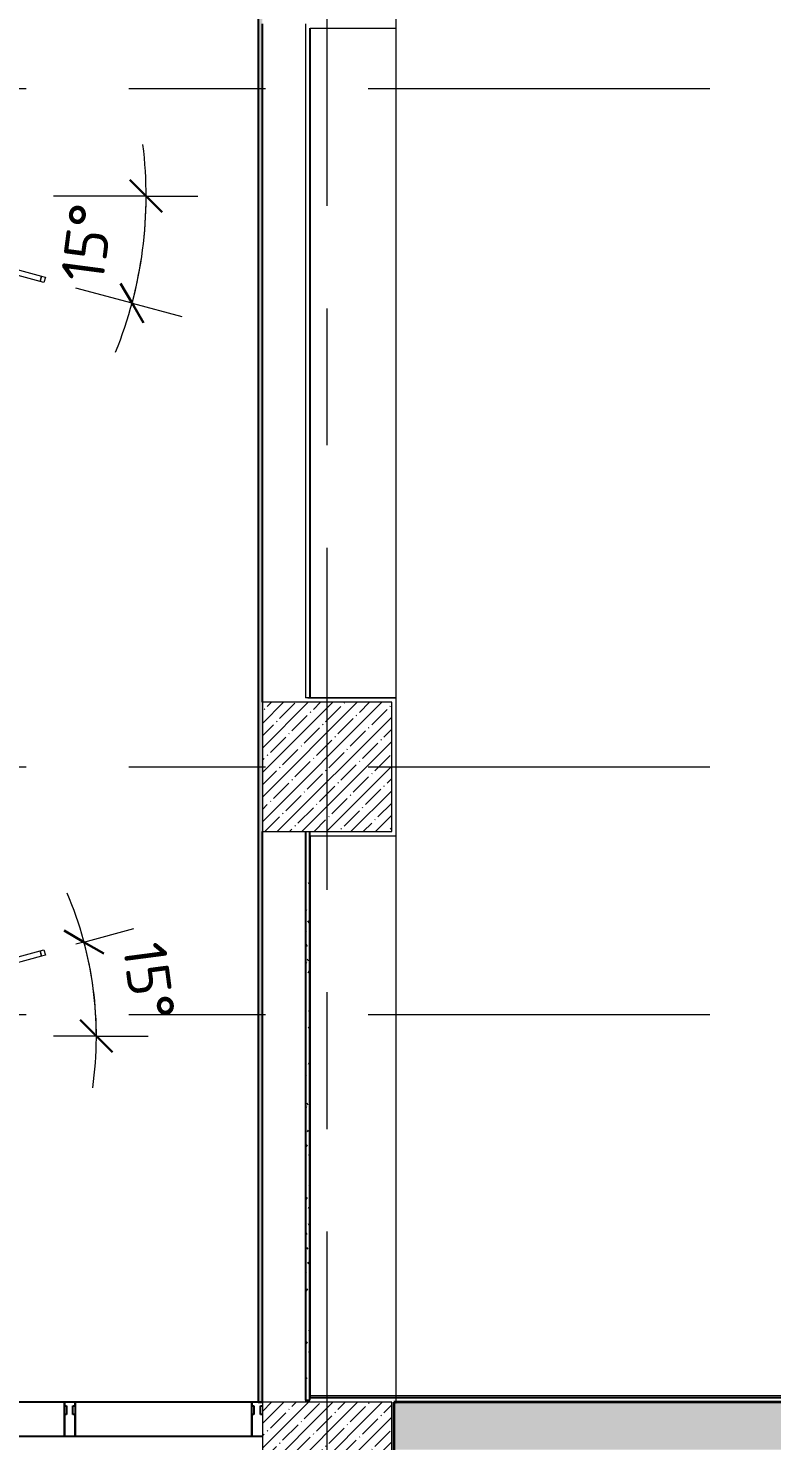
# Model space of a CAD drawing. Header units: millimetres. Extents: x -2911 to 185522, y -8553 to 29000.
# Drawn here: x 12622 to 16075, y 15021 to 21579 of the extents above; entities that cross this region are included whole.
import ezdxf

# ---------------------------------------------------------------- set-up
doc = ezdxf.new("R2010")
doc.units = ezdxf.units.MM
doc.linetypes.add('Осевая', pattern=[3175, 635, -476.25, 1587.5, -476.25])
for name, color, linetype, lineweight in [('A-ANNO-DIMS', 7, 'Continuous', 9), ('A-ANNO-DIMS-100', 7, 'Continuous', 9), ('A-GLAZ-CURT', 7, 'Continuous', 9), ('A-GLAZ-CWMG', 7, 'Continuous', 9), ('A-GLAZ-CWMG-1', 7, 'Continuous', 25), ('I-WALL', 7, 'Continuous', 9), ('S-COLS', 7, 'Continuous', 9), ('Оси-2', 7, 'Осевая', 9)]:
    doc.layers.add(name, color=color, linetype=linetype, lineweight=lineweight)
for name, color, linetype, lineweight, true_color in [('A-WALL-1', 7, 'Continuous', 25, 0x3c3c3c), ('A-WALL-3', 7, 'Continuous', 35, 0x3c3c3c), ('A-WALL-FNSH-2', 7, 'Continuous', 13, 0x3c3c3c), ('E-LITE-EQPM-1', 1, 'Continuous', 9, 0xff0000)]:
    doc.layers.add(name, color=color, linetype=linetype, lineweight=lineweight, true_color=true_color)
doc.styles.add('ISOCPEUR_1', font='isocpeur.ttf', dxfattribs={"height": 200})
doc.dimstyles.new('ISO-2_0_1_0K__СРЕДНИЙ', dxfattribs={"dimscale": 304.8, "dimtxt": 199.196235, "dimasz": 0.492126, "dimexe": 0.787402, "dimexo": 0.492126, "dimgap": 0.328084, "dimtad": 1, "dimdec": 3, "dimrnd": 0.001, "dimdsep": 46, "dimtxsty": 'ISOCPEUR_1', "dimblk1": 'OBLIQUE', "dimblk2": 'OBLIQUE', "dimsah": 1, "dimcen": 0.09, "dimdle": 0.787402, "dimadec": 0, "dimazin": 0, "dimtfac": 1, "dimtdec": 4, "dimtix": 1, "dimtmove": 0, "dimatfit": 3, "dimfxl": 1, "dimtvp": 1, "dimtolj": 1, "dimtzin": 0, "dimarcsym": 2})
doc.dimstyles.new('ISO-2_0_1_0K__СРЕДНИЙ_1', dxfattribs={"dimscale": 304.8, "dimtxt": 199.196235, "dimasz": 0.492126, "dimexe": 0.787402, "dimexo": 0.492126, "dimgap": 0.328084, "dimtad": 1, "dimdec": 3, "dimrnd": 0.001, "dimdsep": 46, "dimtxsty": 'ISOCPEUR_1', "dimblk1": 'OBLIQUE', "dimblk2": 'OBLIQUE', "dimsah": 1, "dimcen": 0.09, "dimdle": 0.787402, "dimadec": 0, "dimazin": 0, "dimtfac": 1, "dimtdec": 4, "dimtix": 1, "dimtmove": 0, "dimatfit": 3, "dimfxl": 1, "dimtvp": 1, "dimtolj": 1, "dimtzin": 0, "dimarcsym": 2})
pattern_1 = [(0, (0, 0), (121.92, 30.48), [10.058, -81.382, 10.058, -81.382, -487.68]), (0, (0, 0), (121.92, 30.48), [-182.88, 10.058, -172.822, 10.058, -81.382, -213.36]), (0, (0, 0), (121.92, 30.48), [-457.2, 10.058, -50.902, 10.058, -142.342]), (120, (45.72, 15.24), (-87.356454, 90.345817), [10.058, -81.382, 10.058, -81.382, -487.68]), (120, (45.72, 15.24), (-87.356454, 90.345817), [-182.88, 10.058, -172.822, 10.058, -81.382, -213.36]), (120, (45.72, 15.24), (-87.356454, 90.345817), [-457.2, 10.058, -50.902, 10.058, -142.342]), (240, (60.96, 76.2), (-34.563546, -120.825817), [10.058, -81.382, 10.058, -81.382, -487.68]), (240, (60.96, 76.2), (-34.563546, -120.825817), [-182.88, 10.058, -172.822, 10.058, -81.382, -213.36]), (240, (60.96, 76.2), (-34.563546, -120.825817), [-457.2, 10.058, -50.902, 10.058, -142.342])]

# ---------------------------------------------------------------- blocks, each defined once
blk = doc.blocks.new('BSC_Колонна _Прямоугольная - 600х600-V3-План расстановки осветительного оборудования 2 этажа в осях 1-12')
at = {"layer": 'S-COLS'}
h = blk.add_hatch(dxfattribs=at)
h.set_pattern_fill('FP_5', color=256, style=0, pattern_type=2)
h.set_pattern_definition([(45, (-14010, -14900), (-57.02463, 57.02463), []), (45, (-13952.975, -14900), (-57.02463, 57.02463), [100.806, -20.161, 3.353, -16.808])])
h.paths.add_polyline_path([(-300, -300), (300, -300), (300, 300), (-300, 300), (-300, -63.6)])
for p, q in [((300, 300), (-300, 300)), ((-300, 300), (-300, -300)), ((300, -300), (300, 300)), ((-300, -300), (300, -300))]:
    blk.add_line(p, q, dxfattribs=at)
blk = doc.blocks.new('BSC_Колонна _Прямоугольная - 600х600-23295697-План расстановки осветительного оборудования 2 этажа в осях 1-12')
at = {"layer": 'S-COLS'}
h = blk.add_hatch(dxfattribs=at)
h.set_pattern_fill('FP_6', color=256, style=0, pattern_type=2)
h.set_pattern_definition([(45, (-14010, -18150), (-57.02463, 57.02463), []), (45, (-13952.975, -18150), (-57.02463, 57.02463), [100.806, -20.161, 3.353, -16.808])])
h.paths.add_polyline_path([(-300, -300), (300, -300), (300, 300), (-300, 300)])
for p, q in [((300, 300), (-300, 300)), ((-300, 300), (-300, -300)), ((300, -300), (300, 300)), ((-300, -300), (300, -300))]:
    blk.add_line(p, q, dxfattribs=at)
blk = doc.blocks.new('Прямоугольный импост - Импост структурный с накладкой - 160мм-23771919-План расстановки осветительного оборудования 2 этажа в осях 1-12')
at = {"layer": 'A-GLAZ-CWMG-1'}
for p, q in [((13660.3, 15200), (12840, 15200)), ((12840, 15200), (12840, 15183)), ((12840, 15183), (12840, 15143)), ((13660.3, 15183), (13660.3, 15200)), ((13660.3, 15143), (13660.3, 15183)), ((12840, 15143), (12840, 15043)), ((13660.3, 15043), (13660.3, 15143)), ((12840, 15043), (13660.3, 15043))]:
    blk.add_line(p, q, dxfattribs=at)
blk = doc.blocks.new('Прямоугольный импост - Импост структурный с накладкой - 160мм-23997896-План расстановки осветительного оборудования 2 этажа в осях 1-12')
at = {"layer": 'A-GLAZ-CWMG-1'}
for p, q in [((-50, 40), (-50, 140)), ((-50, 140), (-0.3, 140)), ((-40, 40), (-50, 40)), ((-50, -17), (-50, 0)), ((-50, 0), (-40, 0)), ((-40, 0), (-40, 40)), ((-10, 40), (-10, 0)), ((-0.3, 40), (-10, 40)), ((-10, 0), (-0.3, 0)), ((-0.3, -17), (-50, -17))]:
    blk.add_line(p, q, dxfattribs=at)
blk = doc.blocks.new('Системная панель - Стекло - 40мм-23997898-План расстановки осветительного оборудования 2 этажа в осях 1-12')
at = {"layer": 'A-GLAZ-CURT'}
h = blk.add_hatch(dxfattribs=at)
h.set_pattern_fill('FP_45', color=256, style=0, pattern_type=2)
h.set_pattern_definition([(63.435, (-12996.1, -15056), (-1022.33, 3067), [1270, -762, 1270, -762, -1615.61]), (63.435, (-12996.1, -15056), (-1022.33, 3067), [-4064, 508, -1107.6]), (63.435, (-13059.6, -14992.5), (-1022.33, 3067), [1016, -1270, 762, -762, -1869.61]), (63.435, (-13059.6, -14992.5), (-1022.33, 3067), [-3810, 889, -980.6]), (63.435, (-13059.6, -14802), (-1022.33, 3067), [762, -1524, 508, -762, -2123.61]), (63.435, (-13059.6, -14802), (-1022.33, 3067), [-3556, 1143, -980.6]), (63.435, (-12869.1, -14992.5), (-1022.33, 3067), [762, -1524, 635, -25618.6]), (63.435, (-12678.6, -14802), (-1022.33, 3067), [381, -1905, 254, -25999.6]), (63.435, (-12996.1, -14484.5), (-1022.33, 3067), [254, -1905, 254, -1016, -2250.61]), (63.435, (-12996.1, -14484.5), (-1022.33, 3067), [-3429, 635, -1615.6]), (63.435, (-11853.1, -14675), (-1022.33, 3067), [1270, -1905, 1524, -1006]), (63.435, (-11853.1, -14865.5), (-1022.33, 3067), [1778, -1270, 1905, -752]), (63.435, (-11726.1, -14802), (-1022.33, 3067), [2032, -1016, 1524, -1107.6]), (63.435, (-11535.6, -14611.5), (-1022.33, 3067), [1270, -1778, 1016, -1615.6]), (63.435, (-11726.1, -14230.5), (-1022.33, 3067), [635, -2540, 762, -1742.6]), (63.435, (-11345.1, -14421), (-1022.33, 3067), [508, -2540, 508, -2123.6])])
h.paths.add_polyline_path([(-410.1, -40), (-410.1, 0), (-420.1, -0.2), (-420.1, -40)])
h.paths.add_polyline_path([(420.1, -40), (420.1, 0), (410.1, 0), (410.1, -40)])
blk = doc.blocks.new('Прямоугольный импост - Импост структурный с накладкой - 160мм-23771910-План расстановки осветительного оборудования 2 этажа в осях 1-12')
at = {"layer": 'A-GLAZ-CWMG-1'}
for p, q in [((12790, 15200), (11980, 15200)), ((11980, 15200), (11980, 15183)), ((11980, 15183), (11980, 15143)), ((12790, 15183), (12790, 15200)), ((12790, 15143), (12790, 15183)), ((11980, 15143), (11980, 15043)), ((12790, 15043), (12790, 15143)), ((11980, 15043), (12790, 15043))]:
    blk.add_line(p, q, dxfattribs=at)
blk = doc.blocks.new('Прямоугольный импост - Импост структурный с накладкой - 160мм-23997894-План расстановки осветительного оборудования 2 этажа в осях 1-12')
at = {"layer": 'A-GLAZ-CWMG-1'}
for p, q in [((-25, 40), (-25, 140)), ((-25, 140), (25, 140)), ((25, 140), (25, 40)), ((-15, 40), (-25, 40)), ((-25, -17), (-25, 0)), ((-25, 0), (-15, 0)), ((-15, 0), (-15, 40)), ((15, 40), (15, 0)), ((25, 40), (15, 40)), ((15, 0), (25, 0)), ((25, 0), (25, -17)), ((25, -17), (-25, -17))]:
    blk.add_line(p, q, dxfattribs=at)
blk = doc.blocks.new('Системная панель - Стекло - 40мм-V41-План расстановки осветительного оборудования 2 этажа в осях 1-12')
at = {"layer": 'A-GLAZ-CURT'}
h = blk.add_hatch(dxfattribs=at)
h.set_pattern_fill('FP_46', color=256, style=0, pattern_type=2)
h.set_pattern_definition([(63.435, (-12131, -15056), (-1022.33, 3067), [1270, -762, 1270, -762, -1615.61]), (63.435, (-12131, -15056), (-1022.33, 3067), [-4064, 508, -1107.6]), (63.435, (-12194.5, -14992.5), (-1022.33, 3067), [1016, -1270, 762, -762, -1869.61]), (63.435, (-12194.5, -14992.5), (-1022.33, 3067), [-3810, 889, -980.6]), (63.435, (-12194.5, -14802), (-1022.33, 3067), [762, -1524, 508, -762, -2123.61]), (63.435, (-12194.5, -14802), (-1022.33, 3067), [-3556, 1143, -980.6]), (63.435, (-12004, -14992.5), (-1022.33, 3067), [762, -1524, 635, -25618.6]), (63.435, (-11813.5, -14802), (-1022.33, 3067), [381, -1905, 254, -25999.6]), (63.435, (-12131, -14484.5), (-1022.33, 3067), [254, -1905, 254, -1016, -2250.61]), (63.435, (-12131, -14484.5), (-1022.33, 3067), [-3429, 635, -1615.6]), (63.435, (-10988, -14675), (-1022.33, 3067), [1270, -1905, 1524, -1006]), (63.435, (-10988, -14865.5), (-1022.33, 3067), [1778, -1270, 1905, -752]), (63.435, (-10861, -14802), (-1022.33, 3067), [2032, -1016, 1524, -1107.6]), (63.435, (-10670.5, -14611.5), (-1022.33, 3067), [1270, -1778, 1016, -1615.6]), (63.435, (-10861, -14230.5), (-1022.33, 3067), [635, -2540, 762, -1742.6]), (63.435, (-10480, -14421), (-1022.33, 3067), [508, -2540, 508, -2123.6])])
h.paths.add_polyline_path([(-405, -40), (-405, 0), (-415, -0.2), (-415, -40)])
h.paths.add_polyline_path([(415, -40), (415, 0), (405, 0), (405, -40)])
blk = doc.blocks.new('Downlight - Strip - Линейный светильник-трубка-27641361-План расстановки осветительного оборудования 2 этажа в осях 1-12')
at = {"layer": 'E-LITE-EQPM-1'}
for p, q in [((-1500, -231.3), (-1500, -205.9)), ((-1500, -205.9), (-1480.9, -205.9)), ((-1480.9, -231.3), (-1500, -231.3)), ((-1480.9, -231.3), (-1480.9, -205.9)), ((-1480.9, -205.9), (1481, -205.9)), ((-1480.9, -205.9), (-1480.9, -231.3)), ((-1480.9, -231.3), (-1480.9, -205.9)), ((-1480.9, -205.9), (1481, -205.9)), ((1481, -231.3), (-1480.9, -231.3)), ((1481, -231.3), (-1480.9, -231.3)), ((1481, -205.9), (1481, -231.3)), ((1481, -231.3), (1481, -205.9)), ((1481, -205.9), (1500, -205.9)), ((1481, -205.9), (1481, -231.3)), ((1500, -231.3), (1481, -231.3)), ((1500, -205.9), (1500, -231.3))]:
    blk.add_line(p, q, dxfattribs=at)
blk = doc.blocks.new('DIMBLOCK106-План расстановки осветительного оборудования 2 этажа в осях 1-12')
at = {"layer": 'A-ANNO-DIMS-100', "lineweight": 30}
for p, q in [((12881, 17337.1), (12789.2, 17390.2)), ((12881, 17337.1), (12972.9, 17284.1)), ((12938.6, 16900), (12863.6, 16975)), ((12938.6, 16900), (13013.6, 16825))]:
    blk.add_line(p, q, dxfattribs=at)
at = {"layer": 'A-ANNO-DIMS-100'}
for p, q in [((12881, 17337.1), (13112.8, 17399.3)), ((12881, 17337.1), (12843.4, 17327.1)), ((12938.6, 16900), (12740, 16900)), ((12938.6, 16900), (12938.6, 16900)), ((12938.6, 16900), (13178.6, 16900))]:
    blk.add_line(p, q, dxfattribs=at)
for start, end in [(351.85829, 23.14171), (360, 15)]:
    blk.add_arc((11249.6, 16900), 1689, start, end, dxfattribs=at)
at = {"layer": 'A-ANNO-DIMS-100', "color": 0, "insert": (13258.8, 17346.1), "char_height": 200, "width": 432.103, "attachment_point": 1, "rotation": 277.5, "line_spacing_factor": 1.149209, "style": 'ISOCPEUR_1'}
blk.add_mtext('15°', dxfattribs=at)
blk = doc.blocks.new('_Oblique')
at = {"color": 0, "linetype": 'ByBlock', "lineweight": -2}
blk.add_line((-0.5, -0.5), (0.5, 0.5), dxfattribs=at)
blk = doc.blocks.new('DIMBLOCK107-План расстановки осветительного оборудования 2 этажа в осях 1-12')
at = {"layer": 'A-ANNO-DIMS-100', "lineweight": 30}
for p, q in [((13169.7, 20800), (13094.7, 20875)), ((13169.7, 20800), (13244.7, 20725)), ((13104.3, 20303), (13051.2, 20394.9)), ((13104.3, 20303), (13157.3, 20211.2))]:
    blk.add_line(p, q, dxfattribs=at)
at = {"layer": 'A-ANNO-DIMS-100'}
for p, q in [((13169.7, 20800), (12740, 20800)), ((13169.7, 20800), (13409.7, 20800)), ((13104.3, 20303), (12843.4, 20372.9)), ((13104.3, 20303), (13104.3, 20303)), ((13104.3, 20303), (13336.1, 20240.9))]:
    blk.add_line(p, q, dxfattribs=at)
for start, end in [(337.83843, 7.16157), (345, 360)]:
    blk.add_arc((11249.6, 20800), 1920.1, start, end, dxfattribs=at)
at = {"layer": 'A-ANNO-DIMS-100', "color": 0, "insert": (12771.6, 20418), "char_height": 200, "width": 432.103, "attachment_point": 1, "rotation": 82.5, "line_spacing_factor": 1.149209, "style": 'ISOCPEUR_1'}
blk.add_mtext('15°', dxfattribs=at)

msp = doc.modelspace()

# ---------------------------------------------------------------- hatches: boundary and pattern name
at = {"layer": 'I-WALL'}
h = msp.add_hatch(dxfattribs=at)
h.set_pattern_fill('FP_48', color=256, style=0, pattern_type=2)
h.set_pattern_definition(pattern_1)
h.paths.add_polyline_path([(13690, 15199.9999), (13710, 15200), (13710, 24659.9999), (13690, 24659.9999), (13690, 16929.3401)])
h = msp.add_hatch(dxfattribs=at)
h.set_pattern_fill('FP_48', color=256, style=0, pattern_type=2)
h.set_pattern_definition(pattern_1)
h.paths.add_polyline_path([(13910.2565, 15210), (13930.2565, 15210), (13930.2565, 17850.0001), (13910.2565, 17850.0001), (13910.2565, 16929.3401)])
h = msp.add_hatch(dxfattribs=at)
h.set_pattern_fill('FP_13', color=256, style=0, pattern_type=2)
h.set_pattern_definition([(45, (0, 0), (-57.02463, 57.02463), []), (45, (57.025, 0), (-57.02463, 57.02463), [100.806, -20.161, 3.353, -16.808])])
h.paths.add_polyline_path([(30010, 14980), (30010, 15200), (26410, 15200), (26410, 14980), (28961.5965, 14980)])
h.paths.add_polyline_path([(30790, 14980), (30790, 15200), (30610, 15200), (30610, 14980)])
h.paths.add_polyline_path([(25810, 14980), (25810, 15200), (22510, 15200), (22510, 14980), (25306.2326, 14980)])
h.paths.add_polyline_path([(21650.8687, 14980), (21910, 14980), (21910, 15200), (18710.2566, 15200), (18710.2566, 14980), (20210, 14980)])
h.paths.add_polyline_path([(18090.2566, 14980), (18110.2566, 14980), (18110.2566, 15200), (14320, 15200), (14320, 14980), (16890, 14980)])

# ---------------------------------------------------------------- linework, layer by layer
at = {"layer": 'A-WALL-1'}
for p, q in [((13690, 24659.9999), (13690, 15199.9999)), ((13710, 18450.0001), (13710, 21600)), ((13710, 15200), (13710, 17850.0001)), ((13910.2565, 17850.0001), (13910.2565, 15210)), ((13930.2565, 15210), (13930.2565, 17850.0001)), ((13690, 15199.9999), (13710, 15199.9999)), ((13910.2565, 15210), (13930.2565, 15210))]:
    msp.add_line(p, q, dxfattribs=at)
at = {"layer": 'A-WALL-3'}
for p, q in [((14330, 15200), (14320, 15200)), ((14320, 15200), (14320, 14980)), ((14330, 15200), (14331, 15200)), ((18110.2566, 15200), (14331, 15200))]:
    msp.add_line(p, q, dxfattribs=at)
at = {"layer": 'A-WALL-FNSH-2'}
for p, q in [((13689, 24658.9999), (13689, 15199.9999)), ((14330, 24659.9999), (14330, 15200)), ((14331, 15200), (14331, 24659.9999)), ((21888, 15222), (13930.2565, 15222)), ((13930.2565, 15220), (21890, 15220)), ((13689, 15199.9999), (13690, 15199.9999))]:
    msp.add_line(p, q, dxfattribs=at)
at = {"layer": 'I-WALL'}
for p, q in [((13710.2565, 18450.0001), (13710.2565, 21600)), ((13910.2565, 21600), (13910.2565, 18470.0001)), ((13930.2565, 18471.0001), (13930.2565, 21580)), ((13931.2565, 21579), (13931.2565, 18471.0001)), ((14330, 21579), (13931.2565, 21579)), ((14330, 18470.0001), (13910.2565, 18470.0001)), ((13920.2565, 18471.0001), (13930.2565, 18471.0001)), ((13920.2565, 18470.0001), (13920.2565, 18471.0001)), ((13931.2565, 18471.0001), (14331, 18471.0001)), ((13710.2565, 15200), (13710.2565, 17850.0001)), ((13931.2565, 17830.0001), (14330, 17830.0001)), ((13931.2565, 17829.0001), (13931.2565, 15222)), ((14320, 17829.0001), (13931.2565, 17829.0001)), ((14320, 17830.0001), (14320, 17829.0001)), ((14330, 17830.0001), (14331, 17830.0001)), ((21879, 15220.0001), (13930.2565, 15220.0001)), ((13931.2565, 15231.0001), (21879, 15231.0001)), ((13910.2565, 15210), (13910.2565, 15200))]:
    msp.add_line(p, q, dxfattribs=at)
at = {"layer": 'Оси-2'}
for p, q in [((14010, 593.7414), (14010, 24898.0711)), ((389, 21300.0001), (36260, 21300.0001)), ((389, 18150.0001), (36260, 18150.0001)), ((389, 17000.0001), (36260, 17000.0001))]:
    msp.add_line(p, q, dxfattribs=at)

# ---------------------------------------------------------------- block references
at = {"layer": 'A-GLAZ-CURT'}
for name, p in [('Системная панель - Стекло - 40мм-V41-План расстановки осветительного оборудования 2 этажа в осях 1-12', (12385, 15183)), ('Системная панель - Стекло - 40мм-23997898-План расстановки осветительного оборудования 2 этажа в осях 1-12', (13250.1283, 15183))]:
    msp.add_blockref(name, p, dxfattribs=at)
at = {"layer": 'A-GLAZ-CWMG'}
for name in ['Прямоугольный импост - Импост структурный с накладкой - 160мм-23771910-План расстановки осветительного оборудования 2 этажа в осях 1-12', 'Прямоугольный импост - Импост структурный с накладкой - 160мм-23771919-План расстановки осветительного оборудования 2 этажа в осях 1-12']:
    msp.add_blockref(name, (0, 0), dxfattribs=at)
at = {"layer": 'A-GLAZ-CWMG', "extrusion": (0, 0, -1), "rotation": 180}
for name, p in [('Прямоугольный импост - Импост структурный с накладкой - 160мм-23997894-План расстановки осветительного оборудования 2 этажа в осях 1-12', (-12815, 15183)), ('Прямоугольный импост - Импост структурный с накладкой - 160мм-23997896-План расстановки осветительного оборудования 2 этажа в осях 1-12', (-13710.2565, 15183))]:
    msp.add_blockref(name, p, dxfattribs=at)
at = {"layer": 'E-LITE-EQPM-1'}
for p, rotation in [((11306.1899, 21011.1935), 344.9999999999996), ((11193.0117, 17111.1935), 14.99999999999963)]:
    msp.add_blockref('Downlight - Strip - Линейный светильник-трубка-27641361-План расстановки осветительного оборудования 2 этажа в осях 1-12', p, dxfattribs=dict(at, rotation=rotation))
at = {"layer": 'S-COLS'}
for name, p in [('BSC_Колонна _Прямоугольная - 600х600-23295697-План расстановки осветительного оборудования 2 этажа в осях 1-12', (14010, 18150.0001)), ('BSC_Колонна _Прямоугольная - 600х600-V3-План расстановки осветительного оборудования 2 этажа в осях 1-12', (14010, 14900))]:
    msp.add_blockref(name, p, dxfattribs=at)

# ---------------------------------------------------------------- dimensions: what is measured, and where the dimension line sits
at = {"layer": 'A-ANNO-DIMS'}
for base, center, p1, p2, dimstyle, picture, middle in [((13140.5378, 20466.5768), (11249.6008, 20800), (12698.4895, 20411.7714), (12590, 20800), 'ISO-2_0_1_0K__СРЕДНИЙ_1', 'DIMBLOCK107-План расстановки осветительного оборудования 2 этажа в осях 1-12', (12954.9928, 20575.4809)), ((12932.1301, 17047.2022), (11249.6008, 16900), (12590, 16900), (12698.4895, 17288.2286), 'ISO-2_0_1_0K__СРЕДНИЙ', 'DIMBLOCK106-План расстановки осветительного оборудования 2 этажа в осях 1-12', (13122.3968, 17146.5583))]:
    dim = msp.add_angular_dim_3p(base=base, center=center, p1=p1, p2=p2, dimstyle=dimstyle, override={"dimpost": '<>', "dimfxl": 403.102226}, dxfattribs=at)
    dim.commit()
    dim.dimension.update_dxf_attribs({"geometry": picture, "text_midpoint": middle})

doc.saveas('drawing.dxf')
